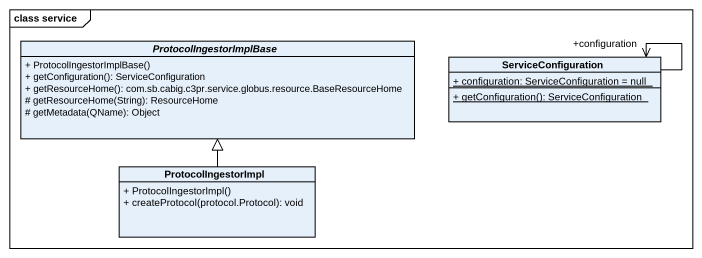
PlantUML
@startuml
mainframe class service
hide circle
hide empty members
skinparam classAttributeIconSize 0
abstract class ProtocolIngestorImplBase {
  + ProtocolIngestorImplBase()
  + getConfiguration(): ServiceConfiguration
  + getResourceHome(): com.sb.cabig.c3pr.service.globus.resource.BaseResourceHome
  # getResourceHome(String): ResourceHome
  # getMetadata(QName): Object
}
class ServiceConfiguration {
  {static} + configuration: ServiceConfiguration = null
  {static} + getConfiguration(): ServiceConfiguration
}
class ProtocolIngestorImpl {
  + ProtocolIngestorImpl()
  + createProtocol(protocol.Protocol): void
}
ServiceConfiguration --> "+configuration" ServiceConfiguration
ProtocolIngestorImpl -up-|> ProtocolIngestorImplBase
@enduml
